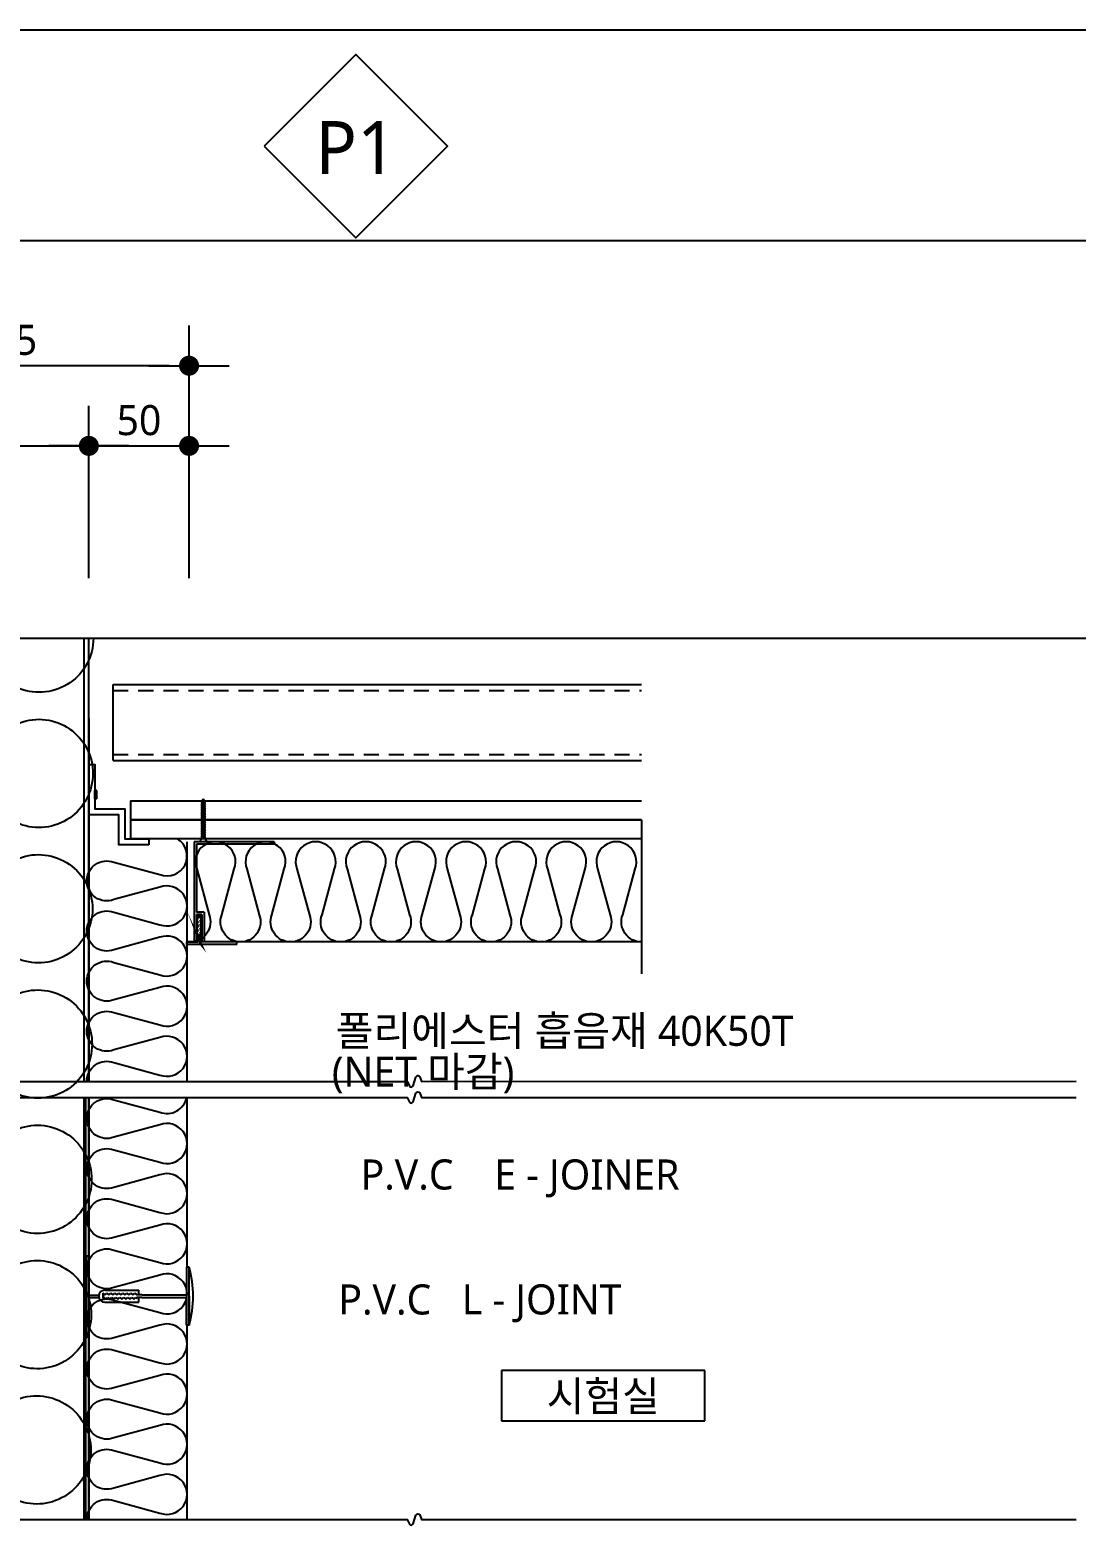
# Model space of a CAD drawing. Header units: millimetres. Extents: x 150 to 8166, y -2863 to -229.
# Drawn here: x 568 to 1090, y -2295 to -1549 of the extents above; entities that cross this region are included whole.
import ezdxf
from ezdxf.enums import TextEntityAlignment as Align

# ---------------------------------------------------------------- set-up
doc = ezdxf.new("R2010")
doc.units = ezdxf.units.MM
doc.header["$LTSCALE"] = 5
doc.header["$MEASUREMENT"] = 0
doc.header["$PDMODE"] = 3
doc.header["$PDSIZE"] = 100
doc.linetypes.add('HID', pattern=[2.5, 1.5, -1])
doc.layers.get('0').update_dxf_attribs({"linetype": 'CONTINUOUS'})
doc.layers.get('Defpoints').update_dxf_attribs({"color": 137, "linetype": 'CONTINUOUS'})
for name, color, linetype in [('01단열재', 55, 'CONTINUOUS'), ('01외벽패널', 3, 'CONTINUOUS'), ('01하지철물', 8, 'CONTINUOUS'), ('02DIM', 7, 'CONTINUOUS'), ('03벽체부호', 6, 'CONTINUOUS'), ('09무창층계산', 253, 'CONTINUOUS'), ('3', 3, 'CONTINUOUS'), ('5', 5, 'CONTINUOUS'), ('8', 8, 'CONTINUOUS'), ('ETC', 6, 'CONTINUOUS'), ('SYM-LEAD', 6, 'CONTINUOUS'), ('TEXT', 3, 'CONTINUOUS'), ('TEXT-NOTE', 6, 'CONTINUOUS')]:
    doc.layers.add(name, color=color, linetype=linetype)
doc.layers.add('02Waste', color=171, linetype='CONTINUOUS', plot=False)
doc.styles.add('GAUN', font='malgun.ttf', dxfattribs={"height": 375})
doc.styles.add('맑은고딕', font='malgun.ttf')
doc.styles.add('스타일1', font='malgun.ttf')
doc.dimstyles.new('GAUN-10', dxfattribs={"dimscale": 10, "dimtxt": 1.5, "dimasz": 1, "dimexe": 2, "dimexo": 3, "dimgap": 0.5, "dimtad": 1, "dimdec": 0, "dimzin": 1, "dimdsep": 46, "dimlunit": 6, "dimtxsty": '맑은고딕', "dimblk": 'CJDOT', "dimcen": 0.09, "dimdle": 1, "dimclrd": 256, "dimclre": 256, "dimclrt": 3, "dimadec": 0, "dimazin": 0, "dimtfac": 1, "dimtdec": 0, "dimtix": 1, "dimtmove": 2, "dimatfit": 3, "dimldrblk": 'CJDOT', "dimfxl": 1, "dimtolj": 1, "dimtzin": 1, "dimarcsym": 0})

# ---------------------------------------------------------------- blocks, each defined once
blk = doc.blocks.new('CJDOT')
blk.add_line((-2, -2.7e-15), (2, 2.7e-15))
at = {"const_width": 0.5}
blk.add_lwpolyline([(-0.25, 0, 1), (0.25, 0, 1)], format="xyb", close=True, dxfattribs=at)
blk = doc.blocks.new('*D28')
at = {"layer": '02DIM', "lineweight": -2, "transparency": 16777216}
for p, q in [((597.1627729537431, -1822.232130254129), (597.1627729537431, -1736.218250817362)), ((647.1627729537422, -1822.232130254129), (647.1627729537422, -1736.218250817362)), ((607.1627729537431, -1756.218250817362), (637.1627729537422, -1756.218250817362))]:
    blk.add_line(p, q, dxfattribs=at)
at = {"layer": 'Defpoints', "color": 0, "transparency": 16777216}
for p in [(647.1627729537422, -1756.218250817362), (597.1627729537431, -1852.232130254129), (647.1627729537422, -1852.232130254129)]:
    blk.add_point(p, dxfattribs=at)
at = {"layer": '02DIM', "lineweight": -2, "transparency": 16777216, "xscale": 10, "yscale": 10, "zscale": 10, "rotation": 180}
blk.add_blockref('CJDOT', (597.1627729537431, -1756.218250817362), dxfattribs=at)
at = {"layer": '02DIM', "lineweight": -2, "transparency": 16777216, "xscale": 10, "yscale": 10, "zscale": 10}
blk.add_blockref('CJDOT', (647.1627729537422, -1756.218250817362), dxfattribs=at)
at = {"layer": '02DIM', "color": 3, "transparency": 16777216, "insert": (622.1627729537427, -1743.468590491275), "char_height": 15, "attachment_point": 5, "style": '맑은고딕'}
blk.add_mtext('\\A1;50', dxfattribs=at)
blk = doc.blocks.new('*D29')
at = {"layer": '02DIM', "lineweight": -2, "transparency": 16777216}
for p, q in [((462.1627729537431, -1822.232130254129), (462.1627729537431, -1696.218250817362)), ((647.1627729537449, -1822.232130254129), (647.1627729537449, -1696.218250817362)), ((637.1627729537449, -1716.218250817362), (472.1627729537431, -1716.218250817362))]:
    blk.add_line(p, q, dxfattribs=at)
at = {"layer": 'Defpoints', "color": 0, "transparency": 16777216}
for p in [(462.1627729537431, -1716.218250817362), (462.1627729537431, -1852.232130254129), (647.1627729537449, -1852.232130254129)]:
    blk.add_point(p, dxfattribs=at)
at = {"layer": '02DIM', "lineweight": -2, "transparency": 16777216, "xscale": 10, "yscale": 10, "zscale": 10, "rotation": 180}
blk.add_blockref('CJDOT', (462.1627729537431, -1716.218250817362), dxfattribs=at)
at = {"layer": '02DIM', "lineweight": -2, "transparency": 16777216, "xscale": 10, "yscale": 10, "zscale": 10}
blk.add_blockref('CJDOT', (647.1627729537449, -1716.218250817362), dxfattribs=at)
at = {"layer": '02DIM', "color": 3, "transparency": 16777216, "insert": (554.662772953744, -1703.42782962171), "char_height": 15, "attachment_point": 5, "style": '맑은고딕'}
blk.add_mtext('\\A1;185', dxfattribs=at)
blk = doc.blocks.new('*D30')
at = {"layer": '02DIM', "lineweight": -2, "transparency": 16777216}
for p, q in [((462.1627729537431, -1822.232130254129), (462.1627729537431, -1736.218250817362)), ((597.1627729537431, -1822.232130254129), (597.1627729537431, -1736.218250817362)), ((472.1627729537431, -1756.218250817362), (587.1627729537431, -1756.218250817362))]:
    blk.add_line(p, q, dxfattribs=at)
at = {"layer": 'Defpoints', "color": 0, "transparency": 16777216}
for p in [(597.1627729537431, -1756.218250817362), (462.1627729537431, -1852.232130254129), (597.1627729537431, -1852.232130254129)]:
    blk.add_point(p, dxfattribs=at)
at = {"layer": '02DIM', "lineweight": -2, "transparency": 16777216, "xscale": 10, "yscale": 10, "zscale": 10, "rotation": 180}
blk.add_blockref('CJDOT', (462.1627729537431, -1756.218250817362), dxfattribs=at)
at = {"layer": '02DIM', "lineweight": -2, "transparency": 16777216, "xscale": 10, "yscale": 10, "zscale": 10}
blk.add_blockref('CJDOT', (597.1627729537431, -1756.218250817362), dxfattribs=at)
at = {"layer": '02DIM', "color": 3, "transparency": 16777216, "insert": (529.6627729537431, -1743.42782962171), "char_height": 15, "attachment_point": 5, "style": '맑은고딕'}
blk.add_mtext('\\A1;135', dxfattribs=at)
blk = doc.blocks.new('room-1')
at = {"layer": 'TEXT-NOTE', "color": 6}
for p, q in [((0, 5.000000000000057), (20.29451895928014, 5.000000000000057)), ((0, 5.68e-14), (0, 5.000000000000057)), ((20.29451895928014, 5.000000000000057), (20.29451895928014, 5.68e-14)), ((20.29451895928014, 5.68e-14), (0, 5.68e-14))]:
    blk.add_line(p, q, dxfattribs=at)
at = {"layer": 'TEXT-NOTE', "color": 3, "style": '스타일1'}
blk.add_attdef('실명', text='', height=3, dxfattribs=at).set_placement((10.14725947972397, 2.590682134619044), align=Align.MIDDLE)
blk = doc.blocks.new('볼트')
at = {"color": 33}
for p, q in [((5.456968210637569e-12, 4.604316927725449e-12), (-1.430104311106334, -1.199999999997942)), ((5.456968210637569e-12, 4.604316927725449e-12), (5.456968210637569e-12, -3.999999999995396)), ((-21.43010431110815, -1.999999999971749), (-20.842018577825, -1.686354275562678)), ((-21.43010431110997, -1.999999999973568), (-20.58003677678062, -2.453369351626804)), ((-20.80391223600054, -1.369316262084737), (-20.63155402621851, -1.574106563993098)), ((-20.63155405329235, -1.574106529148537), (-20.15069254640002, -1.317647058815908)), ((-20.58327812465905, -2.455474413168247), (-20.35015261551052, -2.755474413167519)), ((-20.3315586241788, -2.585891033017958), (-20.15069254640548, -2.682352941165789)), ((-20.08253407354641, -1.033559318016103), (-19.8806871523102, -1.220323295829928)), ((-19.92045376479473, -2.799999999994668), (-19.68732825564621, -3.09999999999394)), ((-19.37038423962622, -1.199999999997942), (-19.68010431111725, -1.199999999997942)), ((-19.12045368322833, -2.799999999994668), (-19.63055529931444, -2.799999999994668)), ((-19.31361128142998, -0.8999999999986699), (-19.08048569300081, -1.199999999996123)), ((-19.12045368322833, -2.799999999994668), (-18.88732817407981, -3.09999999999394)), ((-18.570384158058, -1.199999999997942), (-19.08048569299717, -1.199999999997942)), ((-18.32045376479255, -2.799999999994668), (-18.83055521774804, -2.799999999994668)), ((-18.51361119986359, -0.8999999999986699), (-18.28048561143441, -1.199999999996123)), ((-18.32045376479618, -2.799999999994668), (-18.08732825564766, -3.09999999999394)), ((-17.77038423962586, -1.199999999997942), (-18.28048569300154, -1.199999999997942)), ((-17.52045368322797, -2.799999999994668), (-18.03055529931589, -2.799999999994668)), ((-17.71361128143144, -0.8999999999986699), (-17.48048569300227, -1.199999999996123)), ((-17.52045368322979, -2.799999999994668), (-17.28732817408127, -3.09999999999394)), ((-16.97038415805946, -1.199999999997942), (-17.48048577456939, -1.199999999997942)), ((-16.72045376479946, -2.799999999996487), (-17.2305552177495, -2.799999999994668)), ((-16.91361119986504, -0.8999999999986699), (-16.68048561143587, -1.199999999996123)), ((-16.72045376479764, -2.799999999994668), (-16.48732825564912, -3.09999999999394)), ((-16.17038423962731, -1.199999999996123), (-16.68048561143405, -1.199999999996123)), ((-15.92045368323488, -2.799999999994668), (-16.43055529931735, -2.799999999994668)), ((-16.1136112814329, -0.8999999999986699), (-15.88048569300372, -1.199999999996123)), ((-15.92045368323124, -2.799999999994668), (-15.68732817408272, -3.09999999999394)), ((-15.37038415806092, -1.199999999996123), (-15.8804856930019, -1.199999999996123)), ((-15.12045376479909, -2.799999999994668), (-15.63055521775095, -2.799999999996487)), ((-15.3136111998665, -0.8999999999986699), (-15.08048561143733, -1.199999999996123)), ((-15.12045376479909, -2.799999999994668), (-14.88732825565057, -3.09999999999394)), ((-14.57038423962877, -1.199999999996123), (-15.08048561143551, -1.199999999996123)), ((-14.32045368323088, -2.799999999998306), (-14.8305552993188, -2.799999999996487)), ((-14.51361128143435, -0.8999999999986699), (-14.28048569300518, -1.199999999996123)), ((-14.3204536832327, -2.799999999994668), (-14.08732817408418, -3.09999999999394)), ((-13.77038415806237, -1.199999999994304), (-14.28048569300336, -1.199999999992485)), ((-13.52045376480419, -2.799999999998306), (-14.03055521775241, -2.799999999996487)), ((-13.71361119986796, -0.8999999999986699), (-13.48048561143878, -1.199999999996123)), ((-13.52045376480055, -2.799999999994668), (-13.28732825565203, -3.09999999999394)), ((-12.97038423963022, -1.199999999994304), (-13.48048561143696, -1.199999999992485)), ((-12.72045368323779, -2.799999999996487), (-13.23055529932026, -2.799999999996487)), ((-12.91361128143581, -0.8999999999986699), (-12.68048569300663, -1.199999999996123)), ((-12.72045368323415, -2.799999999994668), (-12.48732817408563, -3.09999999999394)), ((-12.17038415806383, -1.199999999992485), (-12.68048569300845, -1.199999999992485)), ((-11.92045376480564, -2.799999999998306), (-12.43055521775386, -2.799999999996487)), ((-12.11361119986941, -0.8999999999986699), (-11.88048561144024, -1.199999999996123)), ((-11.92045376480201, -2.799999999994668), (-11.68732825565348, -3.09999999999394)), ((-11.37038423963168, -1.199999999994304), (-11.88048561144205, -1.199999999994304)), ((-11.12045368323925, -2.799999999996487), (-11.63055529932171, -2.799999999996487)), ((-11.31361128143726, -0.8999999999986699), (-11.08048569300809, -1.199999999996123)), ((-11.12045368323561, -2.799999999994668), (-10.88732817408709, -3.09999999999394)), ((-10.57038415806528, -1.199999999994304), (-11.08048569300809, -1.199999999994304)), ((-10.32045376480528, -2.799999999996487), (-10.83055521775532, -2.799999999996487)), ((-10.51361119987087, -0.8999999999986699), (-10.28048561144169, -1.199999999996123)), ((-10.32045376480346, -2.799999999994668), (-10.08732825565494, -3.09999999999394)), ((-9.770384239633131, -1.199999999992485), (-10.28048561144533, -1.199999999994304)), ((-9.520453683235246, -2.799999999994668), (-10.03055529932317, -2.799999999994668)), ((-9.713611281438716, -0.8999999999986699), (-9.480485693009541, -1.199999999996123)), ((-9.520453683237065, -2.799999999994668), (-9.287328174088543, -3.09999999999394)), ((-8.970384158066736, -1.199999999996123), (-9.480485693014998, -1.199999999994304)), ((-8.720453764801277, -2.799999999992849), (-9.230555217756773, -2.799999999992849)), ((-8.91361119987232, -0.8999999999986699), (-8.680485611443146, -1.199999999996123)), ((-8.720453764804915, -2.799999999994668), (-8.487328255656394, -3.09999999999394)), ((-8.170384239634586, -1.199999999994304), (-8.680485611443146, -1.199999999994304)), ((-7.920453683233063, -2.79999999999103), (-8.430555299324624, -2.79999999999103)), ((-8.113611281440171, -0.8999999999986699), (-7.880485693010996, -1.199999999996123)), ((-7.92045368323852, -2.799999999994668), (-7.687328174089998, -3.09999999999394)), ((-7.370384158068191, -1.199999999992485), (-7.880485693010996, -1.199999999992485)), ((-7.120453764797276, -2.799999999989211), (-7.63055521775641, -2.799999999989211)), ((-7.313611199873776, -0.8999999999986699), (-7.080485611444601, -1.199999999996123)), ((-7.120453764806371, -2.799999999994668), (-6.887328255657849, -3.09999999999394)), ((-6.570384239636041, -1.199999999992485), (-7.080485611444601, -1.199999999992485)), ((-6.320453683229061, -2.799999999989211), (-6.83055529932426, -2.799999999989211)), ((-6.513611281441626, -0.8999999999986699), (-6.280485693012452, -1.199999999996123)), ((-6.320453683239975, -2.799999999994668), (-6.087328174091454, -3.09999999999394)), ((-5.770384158069646, -1.199999999992485), (-6.280485693016089, -1.199999999992485)), ((-5.520453764802369, -2.79999999999103), (-6.030555217757865, -2.799999999989211)), ((-5.713611199875231, -0.8999999999986699), (-5.480485611446056, -1.199999999996123)), ((-5.520453764807826, -2.799999999994668), (-5.287328255659304, -3.09999999999394)), ((-4.970384239637497, -1.199999999992485), (-5.480485611446056, -1.199999999992485)), ((-4.720453601665213, -2.799999999989211), (-5.230555299325715, -2.799999999989211)), ((-4.913611281443082, -0.8999999999986699), (-4.680485693013907, -1.199999999996123)), ((-4.720453601674308, -2.799999999994668), (-4.487328092525786, -3.09999999999394)), ((-4.170384076503979, -1.199999999996123), (-4.680485693015726, -1.199999999994304)), ((-3.92045368323852, -2.799999999992849), (-4.430555136194016, -2.79999999999103)), ((-4.113611118309564, -0.8999999999986699), (-3.880485529880389, -1.199999999996123)), ((-3.920453683242158, -2.799999999994668), (-3.687328174093636, -3.09999999999394)), ((-3.370384158071829, -1.199999999997942), (-3.880485529880389, -1.199999999996123)), ((-3.120453601668487, -2.79999999999103), (-3.630555217761867, -2.79999999999103)), ((-3.313611199877414, -0.8999999999986699), (-3.080485611448239, -1.199999999996123)), ((-3.120453683241067, -2.800000052154189), (-2.887328174092545, -3.100000052153462)), ((-2.57038414724957, -1.199999999997942), (-3.080485611448239, -1.199999999996123)), ((-2.3453572217295, -2.799999999992849), (-2.830555206939607, -2.799999999992849)), ((-2.513611199876323, -0.900000052158191), (-2.280485611447148, -1.200000052155644)), ((-2.345357303300261, -2.800000052154189), (-2.112231794151739, -3.100000052153462)), ((-1.430104311108153, -1.199999999997942), (-2.280485651979689, -1.199999999997942)), ((-1.430104311108153, -2.799999999994668), (-2.054483690417328, -2.799999999994668)), ((-1.430104311108153, -1.199999999996123), (-1.430104311109972, -2.799999999994668)), ((5.456968210637569e-12, -3.999999999995396), (-1.430104311109972, -2.799999999992849))]:
    blk.add_line(p, q, dxfattribs=at)
for centre, radius, start, end in [((-31.66339929623427, -0.2248707606385665), 10.91962520955569, 349.430091037619, 353.9839932817104), ((-12.65749789525216, -4.942611292089111), 8.705649232438772, 158.0627625609441, 161.8303439348203), ((-20.48388994816924, -1.805026044918975), 0.2740958057053934, 122.5973430208086, 155.2473220879052), ((-20.73094228378795, -2.224554931933142), 0.2740958057053934, 302.5973430208086, 335.5800029339348), ((298.6915008366141, -99.22150782216971), 333.5532319806038, 162.8802572527682, 163.114544842769), ((-13.12042356665552, -2.997358525107245), 7.233774259919008, 164.2478580958393, 178.0837772668189), ((-15.8691373426791, -3.160984843566382), 4.499326236728205, 156.0771215016195, 174.8290910683253), ((-19.68010431110088, -1.799999999994668), 1, 241.9275130635196, 257.8667290248235), ((-19.73302307426093, -1.451242776755805), 0.2740958057053934, 122.5973430208086, 155.2473220879052), ((-20.06811792392364, -2.569080518759563), 0.2740958057053934, 302.5973430208086, 335.2473220879104), ((-19.68010431111725, -2.199999999997942), 1, 90, 101.5710461504839), ((-27.89450997684071, 0.5685047284105735), 8.705649232438772, 338.0627625609444, 350.288680515386), ((-126.6256700237391, 16.19750268755985), 108.6655536483281, 349.770805792077, 350.9474316893241), ((-11.10642956203446, -4.568504728092137), 8.705649232438772, 158.0627625609441, 170.2886805153859), ((-18.93282161495154, -1.430919480922), 0.2740958057053934, 122.5973430208086, 155.2473220879052), ((-19.26811784235724, -2.569080518759563), 0.2740958057053934, 302.5973430208086, 335.2473220879104), ((-27.09450989527431, 0.5685047284105735), 8.705649232438772, 338.0627625609444, 350.288680515386), ((-125.8256699421727, 16.19750268755985), 108.6655536483281, 349.770805792077, 350.9474316893241), ((-10.30642948046807, -4.568504728092137), 8.705649232438772, 158.0627625609441, 170.2886805153859), ((-18.13282153338514, -1.430919480922), 0.2740958057053934, 122.5973430208086, 155.2473220879052), ((-18.46811792392509, -2.569080518759563), 0.2740958057053934, 302.5973430208086, 335.2473220879104), ((-26.29450997684216, 0.5685047284105735), 8.705649232438772, 338.0627625609445, 350.288680515386), ((-125.0256700237405, 16.19750268755985), 108.6655536483281, 349.770805792077, 350.9474316893241), ((-9.506429562035919, -4.568504728092137), 8.705649232438772, 158.0627625609441, 170.2886805153859), ((-17.33282161495299, -1.430919480922), 0.2740958057053934, 122.5973430208086, 155.2473220879052), ((-17.6681178423587, -2.569080518759563), 0.2740958057053934, 302.5973430208086, 335.2473220879104), ((-25.49450989527577, 0.5685047284105735), 8.705649232438772, 338.0627625609445, 350.288680515386), ((-124.2256699421741, 16.19750268755985), 108.6655536483281, 349.770805792077, 350.9474316893241), ((-8.706429480469524, -4.568504728092137), 8.705649232438772, 158.0627625609441, 170.2886805153859), ((-16.5328215333866, -1.430919480922), 0.2740958057053934, 122.5973430208086, 155.2473220879052), ((-16.86811792392655, -2.569080518759563), 0.2740958057053934, 302.5973430208086, 335.2473220879104), ((-24.69450997684362, 0.5685047284105735), 8.705649232438772, 338.0627625609445, 350.288680515386), ((-123.425670023742, 16.19750268755985), 108.6655536483281, 349.770805792077, 350.9474316893241), ((-7.906429562037374, -4.568504728092137), 8.705649232438772, 158.0627625609441, 170.2886805153859), ((-15.73282161495445, -1.430919480922), 0.2740958057053934, 122.5973430208086, 155.2473220879052), ((-16.06811784236015, -2.569080518759563), 0.2740958057053934, 302.5973430208086, 335.2473220879104), ((-23.89450989527722, 0.5685047284105735), 8.705649232438772, 338.0627625609445, 350.288680515386), ((-122.6256699421756, 16.19750268755985), 108.6655536483281, 349.770805792077, 350.9474316893241), ((-7.106429480470979, -4.568504728092137), 8.705649232438772, 158.0627625609441, 170.2886805153859), ((-14.93282153338805, -1.430919480922), 0.2740958057053934, 122.5973430208086, 155.2473220879052), ((-15.268117923928, -2.569080518759563), 0.2740958057053934, 302.5973430208086, 335.2473220879104), ((-23.09450997684507, 0.5685047284105735), 8.705649232438772, 338.0627625609445, 350.288680515386), ((-121.8256700237434, 16.19750268755985), 108.6655536483281, 349.770805792077, 350.9474316893241), ((-6.306429562038829, -4.568504728092137), 8.705649232438772, 158.0627625609441, 170.2886805153859), ((-14.1328216149559, -1.430919480922), 0.2740958057053934, 122.5973430208086, 155.2473220879052), ((-14.46811784236161, -2.569080518759563), 0.2740958057053934, 302.5973430208086, 335.2473220879104), ((-22.29450989527868, 0.5685047284105735), 8.705649232438772, 338.0627625609445, 350.288680515386), ((-121.025669942177, 16.19750268755985), 108.6655536483281, 349.770805792077, 350.9474316893241), ((-5.506429480472434, -4.568504728092137), 8.705649232438772, 158.0627625609441, 170.2886805153859), ((-13.33282153338951, -1.430919480922), 0.2740958057053934, 122.5973430208086, 155.2473220879052), ((-13.66811792392946, -2.569080518759563), 0.2740958057053934, 302.5973430208086, 335.2473220879104), ((-21.49450997684653, 0.5685047284105735), 8.705649232438772, 338.0627625609445, 350.288680515386), ((-120.2256700237449, 16.19750268755985), 108.6655536483281, 349.770805792077, 350.9474316893241), ((-4.706429562040285, -4.568504728092137), 8.705649232438772, 158.0627625609441, 170.2886805153859), ((-12.53282161495736, -1.430919480922), 0.2740958057053934, 122.5973430208086, 155.2473220879052), ((-12.86811784236306, -2.569080518759563), 0.2740958057053934, 302.5973430208086, 335.2473220879104), ((-20.69450989528013, 0.5685047284105735), 8.705649232438772, 338.0627625609445, 350.288680515386), ((-119.4256699421785, 16.19750268755985), 108.6655536483281, 349.770805792077, 350.9474316893241), ((-3.906429480473889, -4.568504728092137), 8.705649232438772, 158.0627625609441, 170.2886805153859), ((-11.73282153339096, -1.430919480922), 0.2740958057053934, 122.5973430208086, 155.2473220879052), ((-12.06811792393091, -2.569080518759563), 0.2740958057053934, 302.5973430208086, 335.2473220879104), ((-19.89450997684798, 0.5685047284105735), 8.705649232438772, 338.0627625609445, 350.288680515386), ((-118.6256700237464, 16.19750268755985), 108.6655536483281, 349.770805792077, 350.9474316893241), ((-3.10642956204174, -4.568504728092137), 8.705649232438772, 158.0627625609441, 170.2886805153859), ((-10.93282161495881, -1.430919480922), 0.2740958057053934, 122.5973430208086, 155.2473220879052), ((-11.26811784236452, -2.569080518759563), 0.2740958057053934, 302.5973430208086, 335.2473220879104), ((-19.09450989528159, 0.5685047284105735), 8.705649232438772, 338.0627625609445, 350.288680515386), ((-117.82566994218, 16.19750268755985), 108.6655536483281, 349.770805792077, 350.9474316893241), ((-2.306429480475344, -4.568504728092137), 8.705649232438772, 158.0627625609441, 170.2886805153859), ((-10.13282153339242, -1.430919480922), 0.2740958057053934, 122.5973430208086, 155.2473220879052), ((-10.46811792393237, -2.569080518759563), 0.2740958057053934, 302.5973430208086, 335.2473220879104), ((-18.29450997684944, 0.5685047284105735), 8.705649232438772, 338.0627625609445, 350.288680515386), ((-117.0256700237478, 16.19750268755985), 108.6655536483281, 349.770805792077, 350.9474316893241), ((-1.506429562043195, -4.568504728092137), 8.705649232438772, 158.0627625609441, 170.2886805153859), ((-9.332821614960267, -1.430919480922), 0.2740958057053934, 122.5973430208086, 155.2473220879052), ((-9.668117842365973, -2.569080518759563), 0.2740958057053934, 302.5973430208086, 335.2473220879104), ((-17.49450989528304, 0.5685047284105735), 8.705649232438772, 338.0627625609445, 350.288680515386), ((-116.2256699421814, 16.19750268755985), 108.6655536483281, 349.770805792077, 350.9474316893241), ((-0.7064294804767997, -4.568504728092137), 8.705649232438772, 158.0627625609441, 170.2886805153859), ((-8.532821533393872, -1.430919480922), 0.2740958057053934, 122.5973430208086, 155.2473220879052), ((-8.868117923933823, -2.569080518759563), 0.2740958057053934, 302.5973430208086, 335.2473220879104), ((-16.6945099768509, 0.5685047284105735), 8.705649232438772, 338.0627625609445, 350.288680515386), ((-115.4256700237493, 16.19750268755985), 108.6655536483281, 349.770805792077, 350.9474316893241), ((0.09357043795534992, -4.568504728092137), 8.705649232438772, 158.0627625609441, 170.2886805153859), ((-7.732821614961722, -1.430919480922), 0.2740958057053934, 122.5973430208086, 155.2473220879052), ((-8.068117842367428, -2.569080518759563), 0.2740958057053934, 302.5973430208086, 335.2473220879104), ((-15.8945098952845, 0.5685047284105735), 8.705649232438772, 338.0627625609445, 350.288680515386), ((-114.6256699421829, 16.19750268755985), 108.6655536483281, 349.770805792077, 350.9474316893241), ((0.8935705195217452, -4.568504728092137), 8.705649232438772, 158.0627625609441, 170.2886805153859), ((-6.932821533395327, -1.430919480922), 0.2740958057053934, 122.5973430208086, 155.2473220879052), ((-7.268117923935279, -2.569080518759563), 0.2740958057053934, 302.5973430208086, 335.2473220879104), ((-15.09450997685235, 0.5685047284105735), 8.705649232438772, 338.0627625609445, 350.288680515386), ((-113.8256700237507, 16.19750268755985), 108.6655536483281, 349.770805792077, 350.9474316893241), ((1.693570437953895, -4.568504728092137), 8.705649232438772, 158.0627625609441, 170.2886805153859), ((-6.132821614963177, -1.430919480922), 0.2740958057053934, 122.5973430208086, 155.2473220879052), ((-6.468117842368883, -2.569080518759563), 0.2740958057053934, 302.5973430208086, 335.2473220879104), ((-14.29450989528596, 0.5685047284105735), 8.705649232438772, 338.0627625609445, 350.288680515386), ((-113.0256699421843, 16.19750268755985), 108.6655536483281, 349.770805792077, 350.9474316893241), ((2.49357051952029, -4.568504728092137), 8.705649232438772, 158.0627625609441, 170.2886805153859), ((-5.332821533396782, -1.430919480922), 0.2740958057053934, 122.5973430208086, 155.2473220879052), ((-5.668117923936734, -2.569080518759563), 0.2740958057053934, 302.5973430208086, 335.2473220879104), ((-13.49450997685381, 0.5685047284105735), 8.705649232438772, 338.0627625609445, 350.288680515386), ((-112.2256700237522, 16.19750268755985), 108.6655536483281, 349.770805792077, 350.9474316893241), ((3.29357043795244, -4.568504728092137), 8.705649232438772, 158.0627625609441, 170.2886805153859), ((-4.532821614964632, -1.430919480922), 0.2740958057053934, 122.5973430208086, 155.2473220879052), ((-4.868117760803216, -2.569080518759563), 0.2740958057053934, 302.5973430208086, 335.2473220879104), ((-12.69450981372029, 0.5685047284105735), 8.705649232438772, 338.0627625609445, 350.288680515386), ((-111.4256698606187, 16.19750268755985), 108.6655536483281, 349.770805792077, 350.9474316893241), ((4.093570601085958, -4.568504728092137), 8.705649232438772, 158.0627625609441, 170.2886805153859), ((-3.732821451831114, -1.430919480922), 0.2740958057053934, 122.5973430208086, 155.2473220879052), ((-4.068117842371066, -2.569080518759563), 0.2740958057053934, 302.5973430208086, 335.2473220879104), ((-11.89450989528814, 0.5685047284105735), 8.705649232438772, 338.0627625609445, 350.288680515386), ((-110.6256699421865, 16.19750268755985), 108.6655536483281, 349.770805792077, 350.9474316893241), ((4.893570519518107, -4.568504728092137), 8.705649232438772, 158.0627625609441, 170.2886805153859), ((-2.932821533398965, -1.430919480922), 0.2740958057053934, 122.5973430208086, 155.2473220879052), ((-3.268117842369975, -2.569080570919084), 0.2740958057053934, 302.5973430208086, 335.2473220879104), ((-11.09450989528705, 0.5685046762510524), 8.705649232438772, 338.0627625609445, 350.288680515386), ((-109.8256699421854, 16.19750263540033), 108.6655536483281, 349.770805792077, 350.9474316893241), ((5.693570519519199, -4.568504780251658), 8.705649232438772, 158.0627625609441, 170.2886805153859), ((-2.132821533397873, -1.430919533081521), 0.2740958057053934, 122.5973430208086, 155.2473220879052), ((-2.493021462429169, -2.569080570919084), 0.2740958057053934, 302.5973430208086, 335.2473220879104), ((-10.31941351534624, 0.5685046762510524), 8.705649232438772, 338.0627625609445, 346.351031201385), ((-20.76101211951573, 0.6453299512223225), 19.02115938478579, 348.6440665094739, 353.5671030953243)]:
    blk.add_arc(centre, radius, start, end, dxfattribs=at)

msp = doc.modelspace()

# ---------------------------------------------------------------- linework, layer by layer
at = {"layer": '01단열재', "ltscale": 0.0009}
for points in [[(599.4127729563052, -1852.232130254375, -0.5248556557715875), (562.7481898120632, -1877.361407857582)], [(562.6944438937398, -1894.371322947796, -0.5248556557716191), (599.1994955026385, -1919.731793310777, -0.5248556557716021), (562.5349123583965, -1944.861070913984)], [(562.4811664400731, -1961.870986004197, -0.5248556557716191), (598.9862180489718, -1987.231456367179, -0.5248556557716021), (562.3216349047298, -2012.360733970386)], [(562.2678889864064, -2029.370649060599, -0.5248556557716191), (598.772940595305, -2054.73111942358, -0.5248556557716021), (562.1083574510631, -2079.860397026788)], [(562.0546115327397, -2096.870312117001, -0.5248556557716191), (598.5596631416383, -2122.230782479982, -0.5248556557716021), (561.8950799973964, -2147.360060083189)], [(561.841334079073, -2164.369975173403, -0.5248556557716191), (598.3463856879716, -2189.730445536384, -0.5248556557716021), (561.6818025437296, -2214.859723139591)], [(561.6280566254063, -2231.869638229804, -0.5248556557716191), (598.1331082343049, -2257.230108592786, -0.5248556557716021), (561.4685250900629, -2282.359386195993)]]:
    msp.add_lwpolyline(points, format="xyb", dxfattribs=at)
at = {"layer": '01단열재'}
for points in [[(596.1627729518802, -2073.255221965932, -0.5248556557715873), (609.7127729519536, -2063.905221966038), (632.6127729519046, -2070.105221966217, 1.449197860962621), (632.612772952051, -2051.405221966217), (609.7127729520028, -2057.605221966038, -0.5248556557715648), (596.1627729520758, -2048.255221965932, -0.5248556557715882), (609.7127729521492, -2038.905221966038), (632.6127729521002, -2045.105221966217, 1.449197860962621), (632.6127729522466, -2026.405221966217), (609.7127729521983, -2032.605221966038, -0.5248556557715648), (596.1627729522713, -2023.255221965932, -0.5248556557715882), (609.7127729523447, -2013.905221966038), (632.6127729522957, -2020.105221966217, 1.449197860962621), (632.6127729524421, -2001.405221966217), (609.7127729523938, -2007.605221966038, -0.5248556557715648), (596.1627729524669, -1998.255221965932, -0.5248556557715882), (609.7127729525403, -1988.905221966038), (632.6127729524912, -1995.105221966217, 1.449197860962621), (632.6127729526377, -1976.405221966217), (609.7127729525894, -1982.605221966038, -0.5248556557715648), (596.1627729526624, -1973.255221965932, -0.5248556557715882), (609.7127729527358, -1963.905221966038), (632.6127729526868, -1970.105221966217, 0.9102562291998976), (641.3939971112507, -1952.232130257067, 0.9102562291998976)], [(872.8348988722576, -2003.71796559848, -0.5248556557716139), (863.4848988722576, -1990.16796559848), (869.6848988722575, -1967.26796559848, 1.449197860962627), (850.9848988722576, -1967.26796559848), (857.1848988722575, -1990.16796559848, -0.5248556557715939), (847.8348988722576, -2003.71796559848, -0.5248556557716139), (838.4848988722576, -1990.16796559848), (844.6848988722575, -1967.26796559848, 1.449197860962627), (825.9848988722576, -1967.26796559848), (832.1848988722575, -1990.16796559848, -0.5248556557715939), (822.8348988722576, -2003.71796559848, -0.5248556557716139), (813.4848988722576, -1990.16796559848), (819.6848988722575, -1967.26796559848, 1.449197860962627), (800.9848988722576, -1967.26796559848), (807.1848988722575, -1990.16796559848, -0.5248556557715939), (797.8348988722576, -2003.71796559848, -0.5248556557716139), (788.4848988722576, -1990.16796559848), (794.6848988722575, -1967.26796559848, 1.449197860962627), (775.9848988722576, -1967.26796559848), (782.1848988722575, -1990.16796559848, -0.5248556557715939), (772.8348988722576, -2003.71796559848, -0.5248556557716139), (763.4848988722576, -1990.16796559848), (769.6848988722575, -1967.26796559848, 1.449197860962627), (750.9848988722576, -1967.26796559848), (757.1848988722575, -1990.16796559848, -0.5248556557715939), (747.8348988722576, -2003.71796559848, -0.5248556557716139), (738.4848988722576, -1990.16796559848), (744.6848988722575, -1967.26796559848, 1.449197860962627), (725.9848988722576, -1967.26796559848), (732.1848988722575, -1990.16796559848, -0.5248556557715939), (722.8348988722576, -2003.71796559848, -0.5248556557716139), (713.4848988722576, -1990.16796559848), (719.6848988722575, -1967.26796559848, 1.449197860962627), (700.9848988722576, -1967.26796559848), (707.1848988722575, -1990.16796559848, -0.5248556557715939), (697.8348988722576, -2003.71796559848, -0.5248556557716139), (688.4848988722576, -1990.16796559848), (694.6848988722575, -1967.26796559848, 1.449197860962627), (675.9848988722576, -1967.26796559848), (682.1848988722575, -1990.16796559848, -0.5248556557715939), (672.8348988722576, -2003.71796559848, -0.5248556557716139), (663.4848988722576, -1990.16796559848), (669.6848988722575, -1967.26796559848, 1.449197860962627), (650.9848988722576, -1967.26796559848), (657.1848988722575, -1990.16796559848, -0.5248556557715939), (647.8348988722576, -2003.71796559848)], [(596.1627729500176, -2291.79219311031, -0.5248556557715864), (609.7127729501005, -2282.44219311043), (632.6127729500452, -2288.642193110632, 1.449197860962687), (632.6127729502107, -2269.942193110633), (609.712772950156, -2276.14219311043, -0.5248556557715838), (596.1627729502386, -2266.79219311031, -0.5248556557715927), (609.7127729503216, -2257.44219311043), (632.6127729502662, -2263.642193110632, 1.449197860962687), (632.6127729504317, -2244.942193110633), (609.712772950377, -2251.14219311043, -0.5248556557715838), (596.1627729504596, -2241.79219311031, -0.5248556557715927), (609.7127729505426, -2232.44219311043), (632.6127729504872, -2238.642193110632, 1.449197860962687), (632.6127729506527, -2219.942193110633), (609.712772950598, -2226.14219311043, -0.5248556557715838), (596.1627729506806, -2216.79219311031, -0.5248556557715927), (609.7127729507636, -2207.44219311043), (632.6127729507082, -2213.642193110632, 1.449197860962687), (632.6127729508737, -2194.942193110633), (609.712772950819, -2201.14219311043, -0.5248556557715838), (596.1627729509016, -2191.79219311031, -0.5248556557715927), (609.7127729509846, -2182.44219311043), (632.6127729509292, -2188.642193110632, 1.449197860962687), (632.6127729510947, -2169.942193110633), (609.71277295104, -2176.14219311043, -0.5248556557715838), (596.1627729511226, -2166.79219311031, -0.5248556557715927), (609.7127729512056, -2157.44219311043), (632.6127729511502, -2163.642193110632, 1.449197860962687), (632.6127729513157, -2144.942193110633), (609.7127729512611, -2151.14219311043, -0.5248556557715838), (596.1627729513436, -2141.79219311031, -0.5248556557715927), (609.7127729514266, -2132.44219311043), (632.6127729513712, -2138.642193110632, 1.449197860962687), (632.6127729515367, -2119.942193110633), (609.7127729514821, -2126.14219311043, -0.5248556557715838), (596.1627729515646, -2116.79219311031, -0.5248556557715927), (609.7127729516476, -2107.44219311043), (632.6127729515922, -2113.642193110632, 1.449197860962687), (632.6127729517577, -2094.942193110633), (609.7127729517031, -2101.14219311043, -0.5248556557715838), (596.1627729517857, -2091.79219311031, -0.5248556557715927), (609.7127729518686, -2082.44219311043), (632.6127729518132, -2088.642193110632, 0.4634740605928479), (645.9682243268933, -2081.255221963836, 0.4634740605928479)]]:
    msp.add_lwpolyline(points, format="xyb", dxfattribs=at)
at = {"layer": '01외벽패널'}
for p, q in [((594.9127729518805, -2073.255221964068), (594.9127729518805, -1852.232130254361)), ((597.1627729518805, -2073.255221964068), (597.1627729518805, -1852.232130254361)), ((594.9127729518805, -2291.792193110309), (594.9127729518805, -2081.255221964068)), ((595.5627729503901, -2081.255221963836), (595.5627729503901, -2291.79219311031)), ((595.5627729503901, -2081.255221963836), (595.5627729503901, -2291.79219311031)), ((597.1627729518805, -2291.792193110309), (597.1627729518805, -2081.255221964068)), ((597.1627729518802, -2081.255221963836), (597.1627729500176, -2291.79219311031)), ((597.1627729518802, -2081.255221963836), (597.1627729500176, -2291.79219311031))]:
    msp.add_line(p, q, dxfattribs=at)
at = {"layer": '01하지철물'}
for p, q in [((597.1627729518802, -1892.232130256225), (597.1627729518802, -2073.255221965932)), ((597.1627729518802, -1892.232130256225), (597.1627729518802, -2073.255221965932)), ((597.1627729518802, -2081.255221965932), (597.1627729518802, -2291.792193112638)), ((597.1627729518802, -2081.255221965932), (597.1627729518802, -2291.792193112638))]:
    msp.add_line(p, q, dxfattribs=at)
at = {"layer": '02Waste', "ltscale": 0.1}
msp.add_line((317.4717417659717, -1852.232130254128), (3584.999999703467, -1852.232130254128), dxfattribs=at)
at = {"layer": '03벽체부호'}
msp.add_lwpolyline([(684.6409953847287, -1606.720336277246), (730.389795545092, -1652.469136437609), (776.1385957054554, -1606.720336277246), (730.389795545092, -1560.971536116883)], close=True, dxfattribs=at)
at = {"layer": '09무창층계산'}
msp.add_line((872.8348988721734, -1942.73213025887), (872.8348988722798, -2019.68426142959), dxfattribs=at)
at = {"layer": '3'}
for p, q in [((149.9999991415539, -1548.689392202742), (3584.999999703467, -1548.689392202743)), ((149.9999991415539, -1653.689392202742), (3584.999999703468, -1653.689392202742))]:
    msp.add_line(p, q, dxfattribs=at)
at = {"layer": '5'}
for points in [[(462.1627729537431, -2073.255221964068), (755.965183098102, -2073.318552067246), (757.1202461405192, -2075.562082650814, 0.6664810144908515), (758.960238792235, -2075.413823711894), (760.3653071133886, -2071.09662021601, -0.7024360545865561), (762.2457982639316, -2071.037492772307), (763.1503041761462, -2073.318552067246), (1089.662775060709, -2073.245745163525)], [(462.1627729537431, -2081.255221964068), (755.965183098102, -2081.318552067246), (757.1202461405192, -2083.562082650814, 0.6664810144908515), (758.960238792235, -2083.413823711894), (760.3653071133886, -2079.09662021601, -0.7024360545865561), (762.2457982639316, -2079.037492772307), (763.1503041761462, -2081.318552067246), (1089.662775060709, -2081.245745163525)], [(462.1627729537431, -2291.792193110309), (755.965183098102, -2291.855523213487), (757.1202461405192, -2294.099053797288, 0.6664810144908515), (758.960238792235, -2293.950794858601), (760.3653071133886, -2289.633591362483, -0.7024360545865561), (762.2457982639316, -2289.574463919013), (763.1503041761462, -2291.855523213487), (1089.662775060709, -2291.782716309765)]]:
    msp.add_lwpolyline(points, format="xyb", dxfattribs=at)
at = {"layer": '8'}
for p, q in [((609.3457932344688, -1875.232130254481), (872.8348988727014, -1875.232130256541)), ((609.3457932341714, -1913.232130254481), (609.3457932344688, -1875.232130254481)), ((609.3457932341714, -1913.232130254481), (872.834898872404, -1913.232130256541)), ((600.1627729514864, -1932.232130256737), (600.1627729515174, -1928.232130256737)), ((601.1627729515174, -1928.232130256745), (600.1627729515174, -1928.232130256737)), ((601.1627729514864, -1932.232130256745), (601.1627729515174, -1928.232130256745)), ((601.1627729514864, -1932.232130256745), (600.1627729514864, -1932.232130256737))]:
    msp.add_line(p, q, dxfattribs=at)
at = {"layer": '8', "linetype": 'HID'}
for p, q in [((609.3457932344452, -1878.232130254481), (872.8348988726777, -1878.232130256541)), ((609.3457932341951, -1910.232130254481), (872.8348988724276, -1910.232130256541))]:
    msp.add_line(p, q, dxfattribs=at)
at = {"layer": '8'}
msp.add_lwpolyline([(627.1627729513064, -1955.232130256948), (612.1627729513064, -1955.232130256831), (612.1627729514237, -1940.232130256831), (597.1627729514237, -1940.232130256714), (597.1627729516192, -1915.232130256714), (600.1627729516192, -1915.232130256737), (600.1627729514473, -1937.232130256737), (615.1627729514473, -1937.232130256854), (615.16277295133, -1952.232130256854), (627.16277295133, -1952.232130256948)], close=True, dxfattribs=at)
for points in [[(872.8348988721734, -1942.73213025887), (618.1627729514041, -1942.732130256878), (618.1627729514782, -1933.232130256878), (872.8348988722475, -1933.23213025887)], [(872.8348988720993, -1952.23213025887), (618.16277295133, -1952.232130256878), (618.1627729514041, -1942.732130256878), (872.8348988721734, -1942.73213025887)]]:
    msp.add_lwpolyline(points, dxfattribs=at)
at = {"layer": 'ETC', "linetype": 'Continuous'}
for p, q in [((645.9712177564031, -1953.732130256831), (645.9712177564031, -2073.255221963836)), ((645.9712177564031, -2081.255221963836), (645.9712177564031, -2145.272783754001))]:
    msp.add_line(p, q, dxfattribs=at)
at = {"layer": 'ETC', "color": 4}
for p, q in [((645.9712177564031, -1953.732130256831), (645.9712177564031, -2073.255221963836)), ((649.6517321342105, -1953.729394169899), (649.6517321342105, -2003.71796559848)), ((689.6425892770237, -1953.729394169899), (689.6425892770237, -1954.929119884197)), ((650.8514578485062, -1954.929119884197), (650.8514578485062, -1988.84061750878)), ((689.6425892770237, -1954.929119884197), (650.8514578485062, -1954.929119884197)), ((650.8512272924124, -1990.920891312766), (652.9986890083908, -1990.920891312766)), ((650.8512272924124, -1990.920891312766), (651.6510444353223, -1991.920662741337)), ((654.6505892770872, -1988.84061750878), (650.8514578485062, -1988.84061750878)), ((650.8514578485062, -1990.040343223082), (650.8514578485062, -2003.71796559848)), ((653.4508635627915, -1990.040343223082), (650.8514578485062, -1990.040343223082)), ((651.0533873929123, -1991.027200262812), (652.7965316535463, -1991.027200262812)), ((651.0533873929123, -1991.027200262812), (651.7681573758143, -1991.920662741337)), ((652.7965316535463, -1991.027200262812), (652.5307452019185, -1991.35943332738)), ((652.5307452019185, -1991.35943332738), (653.330562344692, -1992.359204755947)), ((652.9986890083908, -1990.920891312766), (652.6478553966879, -1991.35943332738)), ((652.6478553966879, -1991.35943332738), (653.4476725395978, -1992.359204755947)), ((653.4508635627915, -1990.040343223082), (653.4508635627915, -2003.71796559848)), ((654.6505892770872, -1988.84061750878), (654.6505892770872, -2003.71796559848)), ((651.6510444353223, -1991.920662741337), (650.8512272924124, -1992.920434169904)), ((650.8512272924124, -1992.920434169904), (651.6510444353223, -1993.92020559849)), ((651.6510444353223, -1993.92020559849), (650.8512272924124, -1994.919977027057)), ((650.8512272924124, -1994.919977027057), (651.6510444353223, -1995.919748455628)), ((651.6510444353223, -1995.919748455628), (650.8512272924124, -1996.919519884196)), ((650.8512272924124, -1996.919519884196), (651.6510444353223, -1997.919291312748)), ((651.6510444353223, -1997.919291312748), (650.8512272924124, -1998.919062741348)), ((650.8512272924124, -1998.919062741348), (651.6510444353223, -1999.918834169901)), ((651.7681573758143, -1991.920662741337), (650.9683402328371, -1992.920434169904)), ((650.9683402328371, -1992.920434169904), (651.7681573758143, -1993.92020559849)), ((651.7681573758143, -1993.92020559849), (650.9683402328371, -1994.919977027057)), ((650.9683402328371, -1994.919977027057), (651.7681573758143, -1995.919748455628)), ((651.7681573758143, -1995.919748455628), (650.9683402328371, -1996.919519884196)), ((650.9683402328371, -1996.919519884196), (651.7681573758143, -1997.919291312748)), ((651.7681573758143, -1997.919291312748), (650.9683402328371, -1998.919062741348)), ((650.9683402328371, -1998.919062741348), (651.7681573758143, -1999.918834169901)), ((653.330562344692, -1992.359204755947), (652.5307452019185, -1993.358976184551)), ((652.5307452019185, -1993.358976184551), (653.330562344692, -1994.358747613118)), ((653.330562344692, -1994.358747613118), (652.5307452019185, -1995.358519041671)), ((652.5307452019185, -1995.358519041671), (653.330562344692, -1996.358290470238)), ((653.330562344692, -1996.358290470238), (652.5307452019185, -1997.358061898842)), ((652.5307452019185, -1997.358061898842), (653.330562344692, -1998.357833327391)), ((653.330562344692, -1998.357833327391), (652.5307452019185, -1999.357604755944)), ((653.4476725395978, -1992.359204755947), (652.6478553966879, -1993.358976184551)), ((652.6478553966879, -1993.358976184551), (653.4476725395978, -1994.358747613118)), ((653.4476725395978, -1994.358747613118), (652.6478553966879, -1995.358519041671)), ((652.6478553966879, -1995.358519041671), (653.4476725395978, -1996.358290470238)), ((653.4476725395978, -1996.358290470238), (652.6478553966879, -1997.358061898842)), ((652.6478553966879, -1997.358061898842), (653.4476725395978, -1998.357833327391)), ((653.4476725395978, -1998.357833327391), (652.6478553966879, -1999.357604755944)), ((651.7681573758143, -2003.71796559848), (645.9712177564031, -2003.71796559848)), ((670.9655034706536, -2004.917691312745), (645.9712177564031, -2004.917691312745)), ((651.6510444353223, -2003.71796559848), (651.6510444353223, -1999.918834169901)), ((651.7681573758143, -2003.71796559848), (651.7681573758143, -1999.918834169901)), ((652.5307452019185, -1999.357604755944), (652.9450138354784, -1999.875440547963)), ((652.5307452019185, -2003.71796559848), (652.5307452019185, -1999.875440547963)), ((652.5307452019185, -1999.875440547963), (652.9450138354784, -1999.875440547963)), ((872.8348988722576, -2003.71796559848), (652.5307452019185, -2003.71796559848)), ((652.6478553966879, -1999.357604755944), (653.0968389278949, -1999.918834169901)), ((652.6478553966879, -2003.71796559848), (652.6478553966879, -1999.918834169901)), ((652.6478553966879, -1999.918834169901), (653.0968389278949, -1999.918834169901)), ((670.9655034706536, -2004.917691312745), (670.9655034706536, -2003.71796559848))]:
    msp.add_line(p, q, dxfattribs=at)
at = {"layer": 'ETC'}
for p, q in [((689.6425892770237, -1953.729394169899), (649.6517321342105, -1953.729394169899)), ((645.9712177564031, -2003.71796559848), (651.7681573758143, -2003.71796559848)), ((645.9712177564031, -2004.917691312745), (645.9712177564031, -2003.71796559848)), ((670.9655034706536, -2003.71796559848), (652.5307452019185, -2003.71796559848))]:
    msp.add_line(p, q, dxfattribs=at)
at = {"layer": 'ETC', "color": 4, "linetype": 'Continuous'}
for p, q in [((645.9712177564031, -2081.255221963836), (645.9712177564031, -2165.925188138883)), ((595.9630472375864, -2200.443916678663), (595.9630472375864, -2160.453059535817)), ((597.1627729518839, -2160.453059535817), (595.9630472375864, -2160.453059535817)), ((597.1627729518839, -2179.848625250075), (597.1627729518839, -2160.453059535817)), ((647.1513443803158, -2165.925188138883), (645.9516186660874, -2165.925188138883)), ((645.9516186660874, -2165.925188138883), (645.9516186660874, -2179.822010996033)), ((647.1513443803158, -2194.918559567459), (647.1513443803158, -2165.925188138883)), ((605.1609443803643, -2177.449173821517), (622.1570586661326, -2177.449173821517)), ((622.1570586661326, -2179.822010996033), (622.1570586661326, -2177.449173821517)), ((597.1627729518839, -2179.848625250075), (602.2222285490823, -2179.848625250075)), ((597.1627729518839, -2200.443916678663), (597.1627729518839, -2181.048350964355)), ((597.1627729518839, -2181.048350964355), (602.2222285490823, -2181.048350964355)), ((604.1772542789438, -2178.905080912735), (605.1770257074784, -2179.70489805559)), ((604.1772542789438, -2178.905080912735), (604.1772542789438, -2181.489680516815)), ((604.1772542789438, -2181.489680516815), (604.6157962934883, -2181.138846905082)), ((604.2835632290041, -2179.107241013216), (605.1770257074784, -2179.822010996033)), ((604.2835632290041, -2179.107241013216), (604.2835632290041, -2181.287523161956)), ((604.2835632290041, -2181.287523161956), (604.6157962934883, -2181.021736710331)), ((604.6157962934883, -2181.021736710331), (605.6155677221575, -2181.821553853171)), ((604.6157962934883, -2181.138846905082), (605.6155677221575, -2181.938664047955)), ((605.1609443803643, -2183.447802392961), (622.1570586661326, -2183.447802392961)), ((605.1770257074784, -2179.70489805559), (606.1767971360784, -2178.905080912735)), ((605.1770257074784, -2179.822010996033), (606.1767971360784, -2179.022193853159)), ((605.6155677221575, -2181.821553853171), (606.6153391506921, -2181.021736710331)), ((605.6155677221575, -2181.938664047955), (606.6153391506921, -2181.138846905082)), ((606.1767971360784, -2178.905080912735), (607.1765685646167, -2179.70489805559)), ((606.1767971360784, -2179.022193853159), (607.1765685646167, -2179.822010996033)), ((606.6153391506921, -2181.021736710331), (607.6151105792267, -2181.821553853171)), ((606.6153391506921, -2181.138846905082), (607.6151105792267, -2181.938664047955)), ((607.1765685646167, -2179.70489805559), (608.1763399932167, -2178.905080912735)), ((607.1765685646167, -2179.822010996033), (608.1763399932167, -2179.022193853159)), ((607.6151105792267, -2181.821553853171), (608.6148820078959, -2181.021736710331)), ((607.6151105792267, -2181.938664047955), (608.6148820078959, -2181.138846905082)), ((608.1763399932167, -2178.905080912735), (609.1761114217513, -2179.70489805559)), ((608.1763399932167, -2179.022193853159), (609.1761114217513, -2179.822010996033)), ((608.6148820078959, -2181.021736710331), (609.6146534364304, -2181.821553853171)), ((608.6148820078959, -2181.138846905082), (609.6146534364304, -2181.938664047955)), ((609.1761114217513, -2179.70489805559), (610.175882850355, -2178.905080912735)), ((609.1761114217513, -2179.822010996033), (610.175882850355, -2179.022193853159)), ((609.6146534364304, -2181.821553853171), (610.614424864965, -2181.021736710331)), ((609.6146534364304, -2181.938664047955), (610.614424864965, -2181.138846905082)), ((610.175882850355, -2178.905080912735), (611.1756542789587, -2179.70489805559)), ((610.175882850355, -2179.022193853159), (611.1756542789587, -2179.822010996033)), ((610.614424864965, -2181.021736710331), (611.6141962935687, -2181.821553853171)), ((610.614424864965, -2181.138846905082), (611.6141962935687, -2181.938664047955)), ((611.1756542789587, -2179.70489805559), (612.1754257074933, -2178.905080912735)), ((611.1756542789587, -2179.822010996033), (612.1754257074933, -2179.022193853159)), ((611.6141962935687, -2181.821553853171), (612.6139677221724, -2181.021736710331)), ((611.6141962935687, -2181.938664047955), (612.6139677221724, -2181.138846905082)), ((612.1754257074933, -2178.905080912735), (613.1751971360934, -2179.70489805559)), ((612.1754257074933, -2179.022193853159), (613.1751971360934, -2179.822010996033)), ((612.6139677221724, -2181.021736710331), (613.6137391506379, -2181.821553853171)), ((612.6139677221724, -2181.138846905082), (613.6137391506379, -2181.938664047955)), ((613.1751971360934, -2179.70489805559), (614.1749685646971, -2178.905080912735)), ((613.1751971360934, -2179.822010996033), (614.1749685646971, -2179.022193853159)), ((613.6137391506379, -2181.821553853171), (614.6135105793071, -2181.021736710331)), ((613.6137391506379, -2181.938664047955), (614.6135105793071, -2181.138846905082)), ((614.1749685646971, -2178.905080912735), (615.1747399931626, -2179.70489805559)), ((614.1749685646971, -2179.022193853159), (615.1747399931626, -2179.822010996033)), ((614.6135105793071, -2181.021736710331), (615.6132820077762, -2181.821553853171)), ((614.6135105793071, -2181.138846905082), (615.6132820077762, -2181.938664047955)), ((615.1747399931626, -2179.70489805559), (616.1745114218354, -2178.905080912735)), ((615.1747399931626, -2179.822010996033), (616.1745114218354, -2179.022193853159)), ((615.6132820077762, -2181.821553853171), (616.6130534363763, -2181.021736710331)), ((615.6132820077762, -2181.938664047955), (616.6130534363763, -2181.138846905082)), ((616.1745114218354, -2178.905080912735), (617.17428285037, -2179.70489805559)), ((616.1745114218354, -2179.022193853159), (617.17428285037, -2179.822010996033)), ((616.6130534363763, -2181.021736710331), (617.6128248650491, -2181.821553853171)), ((616.6130534363763, -2181.138846905082), (617.6128248650491, -2181.938664047955)), ((617.17428285037, -2179.70489805559), (618.1740542789046, -2178.905080912735)), ((617.17428285037, -2179.822010996033), (618.1740542789046, -2179.022193853159)), ((617.6128248650491, -2181.821553853171), (618.6125962935837, -2181.021736710331)), ((617.6128248650491, -2181.938664047955), (618.6125962935837, -2181.138846905082)), ((618.1740542789046, -2178.905080912735), (619.17382570737, -2179.70489805559)), ((618.1740542789046, -2179.022193853159), (619.17382570737, -2179.822010996033)), ((618.6125962935837, -2181.021736710331), (619.6123677220492, -2181.821553853171)), ((618.6125962935837, -2181.138846905082), (619.6123677220492, -2181.938664047955)), ((619.17382570737, -2179.70489805559), (620.1735971361084, -2178.905080912735)), ((619.17382570737, -2179.822010996033), (620.1735971361084, -2179.022193853159)), ((619.6123677220492, -2181.821553853171), (620.6121391507875, -2181.021736710331)), ((619.6123677220492, -2181.938664047955), (620.6121391507875, -2181.138846905082)), ((620.1735971361084, -2178.905080912735), (621.1733685646429, -2179.70489805559)), ((620.1735971361084, -2179.022193853159), (621.1733685646429, -2179.822010996033)), ((620.6121391507875, -2181.021736710331), (621.1299749426541, -2181.436005343921)), ((620.6121391507875, -2181.138846905082), (621.1733685646429, -2181.587830436269)), ((621.1299749426541, -2181.021736710331), (621.1299749426541, -2181.436005343921)), ((623.5274053036226, -2181.021736710331), (621.1299749426541, -2181.021736710331)), ((622.1570586661326, -2179.70489805559), (621.1733685646429, -2179.70489805559)), ((623.5274053036226, -2179.822010996033), (621.1733685646429, -2179.822010996033)), ((621.1733685646429, -2181.138846905082), (621.1733685646429, -2181.587830436269)), ((622.1570586661326, -2181.138846905082), (621.1733685646429, -2181.138846905082)), ((622.1570586661326, -2183.447802392961), (622.1570586661326, -2181.021736710331)), ((623.5274053036226, -2179.822010996033), (645.9516186660874, -2179.822010996033)), ((623.5274053036226, -2181.021736710331), (645.9516186660874, -2181.021736710331)), ((645.9516186660874, -2194.918559567459), (645.9516186660874, -2181.021736710331)), ((645.9516186660874, -2181.021736710331), (645.9516186660874, -2194.918559567459)), ((647.1513443803158, -2180.421873853162), (647.1513443803158, -2194.918559567459)), ((597.1627729518839, -2200.443916678663), (595.9630472375864, -2200.443916678663)), ((647.1513443803158, -2194.918559567459), (645.9516186660874, -2194.918559567459)), ((645.9712177564031, -2194.918559567459), (645.9712177564031, -2291.79219311031))]:
    msp.add_line(p, q, dxfattribs=at)
for centre, radius, start, end in [((596.8923188722435, -2180.421873853162), 52.30796824309585, 343.9103519520386, 16.08964804796134), ((605.1609443803643, -2180.448488107255), 2.999314285714286, 90, 270)]:
    msp.add_arc(centre, radius, start, end, dxfattribs=at)
at = {"layer": 'SYM-LEAD'}
for points in [[(652.3462810670815, -2004.929773294655, 0, 5, 0), (659.8462810670815, -2017.920154351563, 0, 0, 0), (706.6131070392064, -2118.870114161222, 0, 0, 0), (731.0779675860747, -2118.870114161222, 0, 0, 0)], [(698.1627729462905, -2002.232130256229, 0, 5, 0), (698.1627729462905, -2017.232130256229, 0, 0, 0), (698.1627729462905, -2052.23213025623, 0, 0, 0), (723.1627729462905, -2052.23213025623, 0, 0, 0)], [(620.5565603127995, -2179.856619504522, 0, 5, 0), (635.5565603127995, -2179.856619504522, 0, 0, 0), (719.5565603127995, -2179.856619504522, 0, 0, 0)]]:
    msp.add_lwpolyline(points, format="xyseb", dxfattribs=at)

# ---------------------------------------------------------------- block references
at = {"layer": 'ETC', "color": 9, "rotation": 270}
msp.add_blockref('볼트', (656.2678306908981, -1953.732130256802), dxfattribs=at)
at = {"layer": 'TEXT'}
ref = msp.add_blockref('room-1', (904.508999349983, -2242.583251178324), dxfattribs=dict(at, xscale=-5.000000000004174, yscale=5.000000000004174, zscale=5.000000000004174))
ref.add_attrib('실명', '시험실', dxfattribs={"layer": 'TEXT-NOTE', "color": 3, "height": 15.00000000001253, "style": '스타일1'}).set_placement((853.7727019517404, -2230.083251178313), align=Align.MIDDLE)

# ---------------------------------------------------------------- texts
at = {"layer": '03벽체부호', "color": 2, "style": 'GAUN'}
msp.add_text('P1', height=26.4, dxfattribs=at).set_placement((730.389795545092, -1607.37876785288), align=Align.MIDDLE_CENTER)
at = {"layer": 'TEXT', "style": '스타일1'}
for s, p in [('폴리에스터 흡음재 40K50T ', (720.3133555317725, -2055.545635952843)), ('(NET 마감)', (718.4149475140096, -2075.904333648129)), ('P.V.C    E - JOINER', (732.7323094220626, -2127.216710370864)), ('P.V.C   L - JOINT', (721.6355996668801, -2189.558834673973))]:
    msp.add_text(s, height=15, dxfattribs=at).set_placement(p)

# ---------------------------------------------------------------- dimensions: what is measured, and where the dimension line sits
at = {"layer": '02DIM'}
for base, p1, p2, picture, middle in [((462.1627729537431, -1716.218250817362), (647.1627729537449, -1852.232130254129), (462.1627729537431, -1852.232130254129), '*D29', (554.662772953744, -1703.42782962171)), ((597.1627729537431, -1756.218250817362), (462.1627729537431, -1852.232130254129), (597.1627729537431, -1852.232130254129), '*D30', (529.6627729537431, -1743.42782962171)), ((647.1627729537422, -1756.218250817362), (597.1627729537431, -1852.232130254129), (647.1627729537422, -1852.232130254129), '*D28', (622.1627729537427, -1743.468590491275))]:
    dim = msp.add_linear_dim(base=base, p1=p1, p2=p2, angle=180, dimstyle='GAUN-10', dxfattribs=at)
    dim.commit()
    dim.dimension.update_dxf_attribs({"geometry": picture, "text_midpoint": middle})

doc.saveas('drawing.dxf')
